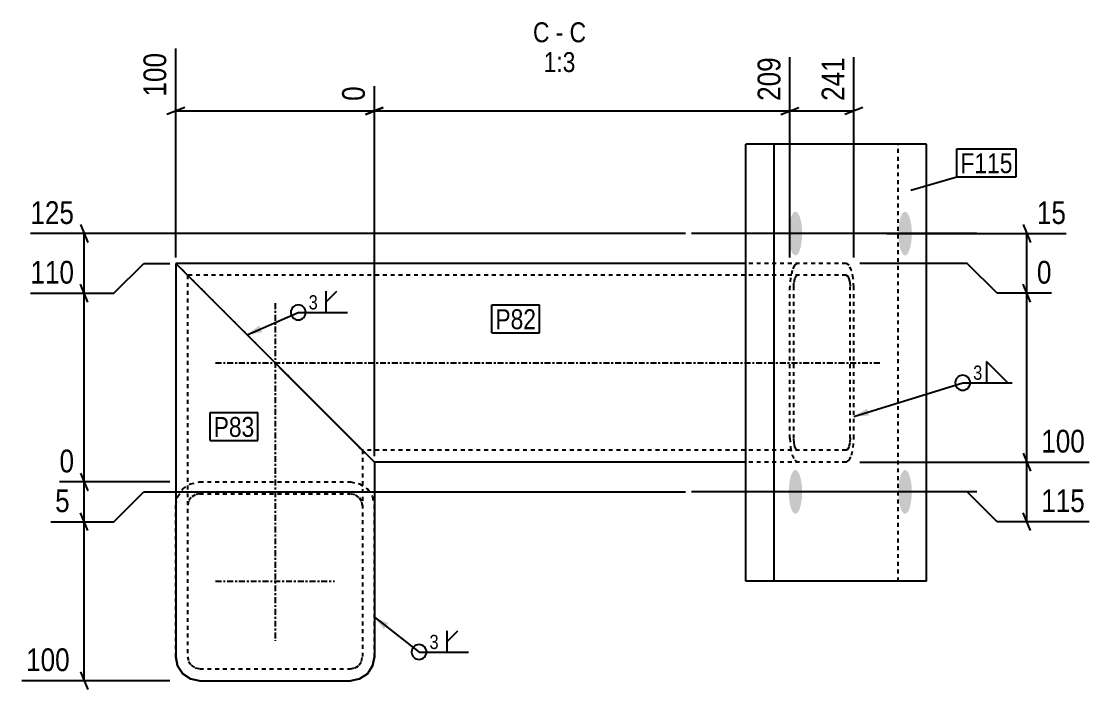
# Model space of a CAD drawing. Header units: millimetres. Extents: x 23 to 43451, y 3 to 765.
# Drawn here: x 7643 to 8180, y 7 to 343 of the extents above; entities that cross this region are included whole.
import ezdxf

# ---------------------------------------------------------------- set-up
doc = ezdxf.new("R2010")
doc.units = ezdxf.units.MM
doc.linetypes.add('DXK_LINE_DOT2', pattern=[3.9198, 1.9599, -1.9599])
doc.linetypes.add('DXK_LINE_DOT3', pattern=[5.9187, 2.979, -0.9799, 0.9799, -0.9799])
for name, color, linetype in [('MÅLSÆTNING', 7, 'Continuous'), ('STÅL', 7, 'Continuous'), ('TEKST', 7, 'Continuous')]:
    doc.layers.add(name, color=color, linetype=linetype)
doc.styles.add('Arial Narrow', font='ARIALN.TTF', dxfattribs={"height": 0.2})

msp = doc.modelspace()

# ---------------------------------------------------------------- hatches: boundary and pattern name
at = {"layer": 'STÅL', "linetype": 'Continuous'}
for points in [[(8028.86, 236.7), (8028.93, 238.98), (8029.15, 241.17), (8029.5, 243.16), (8029.97, 244.87), (8030.54, 246.22), (8031.19, 247.16), (8031.88, 247.64), (8032.58, 247.64), (8033.27, 247.16), (8033.92, 246.22), (8034.49, 244.87), (8034.96, 243.16), (8035.31, 241.17), (8035.53, 238.98), (8035.6, 236.7), (8035.53, 234.41), (8035.31, 232.22), (8034.96, 230.23), (8034.49, 228.52), (8033.92, 227.17), (8033.27, 226.24), (8032.58, 225.76), (8031.88, 225.76), (8031.19, 226.24), (8030.54, 227.17), (8029.97, 228.52), (8029.5, 230.23), (8029.15, 232.22), (8028.93, 234.41)], [(8084.05, 236.7), (8084.13, 238.98), (8084.34, 241.17), (8084.7, 243.16), (8085.17, 244.87), (8085.74, 246.22), (8086.38, 247.16), (8087.07, 247.64), (8087.78, 247.64), (8088.47, 247.16), (8089.11, 246.22), (8089.68, 244.87), (8090.15, 243.16), (8090.51, 241.17), (8090.72, 238.98), (8090.8, 236.7), (8090.72, 234.41), (8090.51, 232.22), (8090.15, 230.23), (8089.68, 228.52), (8089.11, 227.17), (8088.47, 226.24), (8087.78, 225.76), (8087.07, 225.76), (8086.38, 226.24), (8085.74, 227.17), (8085.17, 228.52), (8084.7, 230.23), (8084.34, 232.22), (8084.13, 234.41)], [(8028.86, 106.7), (8028.93, 108.98), (8029.15, 111.17), (8029.5, 113.16), (8029.97, 114.87), (8030.54, 116.22), (8031.19, 117.16), (8031.88, 117.64), (8032.58, 117.64), (8033.27, 117.16), (8033.92, 116.22), (8034.49, 114.87), (8034.96, 113.16), (8035.31, 111.17), (8035.53, 108.98), (8035.6, 106.7), (8035.53, 104.41), (8035.31, 102.22), (8034.96, 100.23), (8034.49, 98.52), (8033.92, 97.17), (8033.27, 96.24), (8032.58, 95.76), (8031.88, 95.76), (8031.19, 96.24), (8030.54, 97.17), (8029.97, 98.52), (8029.5, 100.23), (8029.15, 102.22), (8028.93, 104.41)], [(8084.05, 106.7), (8084.13, 108.98), (8084.34, 111.17), (8084.7, 113.16), (8085.17, 114.87), (8085.74, 116.22), (8086.38, 117.16), (8087.07, 117.64), (8087.78, 117.64), (8088.47, 117.16), (8089.11, 116.22), (8089.68, 114.87), (8090.15, 113.16), (8090.51, 111.17), (8090.72, 108.98), (8090.8, 106.7), (8090.72, 104.41), (8090.51, 102.22), (8090.15, 100.23), (8089.68, 98.52), (8089.11, 97.17), (8088.47, 96.24), (8087.78, 95.76), (8087.07, 95.76), (8086.38, 96.24), (8085.74, 97.17), (8085.17, 98.52), (8084.7, 100.23), (8084.34, 102.22), (8084.13, 104.41)]]:
    msp.add_hatch(color=4, dxfattribs=at).paths.add_polyline_path(points)
at = {"layer": 'TEKST', "linetype": 'Continuous'}
for points in [[(7763.83, 187.04), (7756.21, 185.74), (7762.32, 190.47)], [(8069.38, 145.07), (8061.66, 144.64), (8068.27, 148.65)], [(7825.01, 37.6), (7820.25, 43.7), (7827.32, 40.56)]]:
    msp.add_hatch(color=3, dxfattribs=at).paths.add_polyline_path(points)

# ---------------------------------------------------------------- linework, layer by layer
at = {"layer": 'MÅLSÆTNING', "color": 7, "linetype": 'Continuous'}
for p, q in [((7720.25, 224.7), (7720.25, 329.78)), ((8029.44, 224.7), (8029.44, 325.41)), ((8061.66, 224.7), (8061.66, 325.41)), ((7820.25, 124.7), (7820.25, 310.79)), ((7820.25, 124.7), (7820.25, 310.79)), ((7724.75, 300.17), (7715.75, 296.57)), ((7720.25, 298.37), (7820.25, 298.37)), ((7824.75, 300.17), (7815.75, 296.57)), ((7815.75, 296.57), (7824.75, 300.17)), ((7820.25, 298.37), (8029.44, 298.37)), ((8024.94, 296.57), (8033.94, 300.17)), ((8029.44, 298.37), (8061.66, 298.37)), ((8066.16, 300.17), (8057.16, 296.57)), ((7976.88, 236.7), (7647.11, 236.7)), ((7672.35, 241.2), (7675.95, 232.2)), ((7674.15, 206.7), (7674.15, 236.7)), ((8078.06, 236.7), (8168.44, 236.7)), ((8146.91, 241.2), (8150.51, 232.2)), ((8148.71, 206.7), (8148.71, 236.7)), ((7689.15, 206.7), (7704.15, 221.7)), ((7689.15, 206.7), (7704.15, 221.7)), ((7704.15, 221.7), (7717.25, 221.7)), ((7704.15, 221.7), (7717.25, 221.7)), ((8118.71, 221.7), (8064.66, 221.7)), ((8118.71, 221.7), (8064.66, 221.7)), ((8133.71, 206.7), (8118.71, 221.7)), ((8133.71, 206.7), (8118.71, 221.7)), ((7675.95, 202.2), (7672.35, 211.2)), ((7675.95, 202.2), (7672.35, 211.2)), ((8150.51, 202.2), (8146.91, 211.2)), ((8150.51, 202.2), (8146.91, 211.2)), ((7647.11, 206.7), (7689.15, 206.7)), ((7647.11, 206.7), (7689.15, 206.7)), ((7674.15, 111.7), (7674.15, 206.7)), ((8161.13, 206.7), (8133.71, 206.7)), ((8161.13, 206.7), (8133.71, 206.7)), ((8148.71, 121.7), (8148.71, 206.7)), ((8146.91, 126.2), (8150.51, 117.2)), ((8146.91, 126.2), (8150.51, 117.2)), ((8064.66, 121.7), (8180.12, 121.7)), ((8064.66, 121.7), (8180.12, 121.7)), ((8148.71, 91.7), (8148.71, 121.7)), ((7672.35, 116.2), (7675.95, 107.2)), ((7717.25, 111.7), (7661.74, 111.7)), ((7674.15, 91.7), (7674.15, 111.7)), ((7689.15, 91.7), (7704.15, 106.7)), ((7689.15, 91.7), (7704.15, 106.7)), ((7704.15, 106.7), (7976.88, 106.7)), ((7704.15, 106.7), (7976.88, 106.7)), ((8118.71, 106.7), (8071.4, 106.7)), ((8133.71, 91.7), (8118.71, 106.7)), ((7657.37, 91.7), (7689.15, 91.7)), ((7657.37, 91.7), (7689.15, 91.7)), ((7675.95, 87.2), (7672.35, 96.2)), ((7675.95, 87.2), (7672.35, 96.2)), ((7674.15, 11.7), (7674.15, 91.7)), ((8180.12, 91.7), (8133.71, 91.7)), ((8150.51, 87.2), (8146.91, 96.2)), ((7672.35, 16.2), (7675.95, 7.2)), ((7717.25, 11.7), (7642.74, 11.7))]:
    msp.add_line(p, q, dxfattribs=at)
at = {"layer": 'STÅL', "color": 2, "linetype": 'Continuous'}
for p, q in [((8007.22, 61.7), (8007.22, 281.7)), ((8098.16, 281.7), (8007.22, 281.7)), ((8021.5, 61.7), (8021.5, 281.7)), ((8098.16, 61.7), (8098.16, 281.7)), ((7720.25, 221.7), (7720.25, 221.7)), ((7720.25, 221.7), (7720.25, 23.7)), ((7720.25, 221.7), (7721.16, 220.78)), ((7720.26, 221.7), (7720.25, 221.7)), ((8007.22, 221.7), (7720.25, 221.7)), ((7721.16, 220.78), (7720.25, 221.7)), ((7721.16, 220.78), (7723.77, 218.18)), ((7723.77, 218.18), (7721.16, 220.78)), ((7723.77, 218.18), (7727.66, 214.29)), ((7732.25, 209.7), (7723.77, 218.18)), ((7808.25, 133.7), (7727.66, 214.29)), ((7732.25, 209.7), (7812.84, 129.11)), ((7808.25, 133.69), (7816.74, 125.21)), ((7816.73, 125.21), (7812.84, 129.11)), ((7819.33, 122.61), (7816.73, 125.21)), ((7816.74, 125.21), (7819.34, 122.61)), ((7820.25, 121.7), (7819.33, 122.61)), ((7819.34, 122.61), (7820.25, 121.69)), ((7820.25, 121.7), (7820.25, 121.69)), ((7820.25, 121.7), (7820.25, 121.7)), ((8007.22, 121.7), (7820.25, 121.7)), ((7820.25, 121.69), (7820.25, 23.7)), ((8098.16, 61.7), (8007.22, 61.7)), ((7720.25, 23.7), (7721.16, 19.11)), ((7721.16, 19.11), (7720.25, 23.7)), ((7819.34, 19.11), (7820.25, 23.7)), ((7820.25, 23.7), (7819.34, 19.11)), ((7721.16, 19.11), (7723.77, 15.21)), ((7723.77, 15.21), (7721.16, 19.11)), ((7816.74, 15.21), (7819.34, 19.11)), ((7819.34, 19.11), (7816.74, 15.21)), ((7723.77, 15.21), (7727.66, 12.61)), ((7727.66, 12.61), (7723.77, 15.21)), ((7727.66, 12.61), (7732.25, 11.7)), ((7732.25, 11.7), (7727.66, 12.61)), ((7732.25, 11.7), (7808.25, 11.7)), ((7732.25, 11.7), (7808.25, 11.7)), ((7808.25, 11.7), (7812.84, 12.61)), ((7812.84, 12.61), (7808.25, 11.7)), ((7812.84, 12.61), (7816.74, 15.21)), ((7816.74, 15.21), (7812.84, 12.61))]:
    msp.add_line(p, q, dxfattribs=at)
at = {"layer": 'STÅL', "color": 7, "linetype": 'DXK_LINE_DOT2'}
for p, q in [((8083.88, 61.7), (8083.88, 281.7)), ((7720.25, 221.7), (7720.25, 221.7)), ((7721.16, 220.79), (7720.25, 221.7)), ((7723.77, 218.19), (7721.16, 220.79)), ((7721.16, 220.79), (7721.17, 220.78)), ((8057.79, 221.7), (8007.22, 221.7)), ((8031.83, 220.78), (8030.57, 218.18)), ((8033.31, 221.7), (8031.83, 220.78)), ((8059.27, 220.78), (8057.79, 221.7)), ((8060.53, 218.18), (8059.27, 220.78)), ((7723.77, 218.19), (7812.84, 129.11)), ((7723.77, 218.19), (7723.77, 218.18)), ((7810.55, 131.4), (7726.25, 215.7)), ((7726.25, 215.7), (7726.25, 215.7)), ((7726.25, 215.7), (7726.25, 23.7)), ((7726.25, 215.7), (7726.26, 215.7)), ((8057.79, 215.7), (7726.25, 215.7)), ((7726.25, 215.7), (7726.71, 215.24)), ((7726.71, 215.24), (7728.01, 213.94)), ((8030.57, 218.18), (8029.74, 214.29)), ((8031.94, 213.94), (8032.57, 215.24)), ((8032.57, 215.24), (8033.31, 215.7)), ((8057.79, 215.7), (8058.53, 215.24)), ((8058.53, 215.24), (8059.16, 213.94)), ((8061.36, 214.29), (8060.53, 218.18)), ((8029.74, 214.29), (8029.44, 209.7)), ((8031.38, 209.7), (8031.52, 211.99)), ((8031.52, 211.99), (8031.94, 213.94)), ((8059.16, 213.94), (8059.58, 211.99)), ((8059.58, 211.99), (8059.73, 209.7)), ((8061.66, 209.7), (8061.36, 214.29)), ((7732.25, 209.7), (7732.25, 209.7)), ((8029.44, 133.7), (8029.44, 209.7)), ((8031.38, 133.7), (8031.38, 209.7)), ((8059.73, 133.7), (8059.73, 209.7)), ((8061.66, 133.7), (8061.66, 209.7)), ((7808.25, 133.69), (7808.25, 133.7)), ((7810.55, 131.4), (7814.25, 127.7)), ((7813.79, 128.15), (7810.55, 131.4)), ((7810.55, 131.4), (7814.25, 127.7)), ((7816.74, 125.21), (7812.84, 129.11)), ((7812.84, 129.11), (7812.84, 129.11)), ((8029.44, 133.7), (8029.74, 129.11)), ((8029.74, 129.11), (8030.57, 125.21)), ((8031.52, 131.4), (8031.38, 133.7)), ((8031.94, 129.45), (8031.52, 131.4)), ((8032.57, 128.15), (8031.94, 129.45)), ((8059.16, 129.45), (8058.53, 128.15)), ((8059.58, 131.4), (8059.16, 129.45)), ((8059.73, 133.7), (8059.58, 131.4)), ((8060.53, 125.21), (8061.36, 129.11)), ((8061.36, 129.11), (8061.66, 133.7)), ((7814.25, 127.69), (7813.79, 128.15)), ((7814.25, 127.7), (7813.79, 128.15)), ((7814.25, 127.69), (7814.25, 127.7)), ((7814.25, 127.7), (7814.25, 23.7)), ((7814.25, 127.7), (7814.25, 127.7)), ((8057.79, 127.7), (7814.25, 127.7)), ((7819.34, 122.61), (7816.74, 125.21)), ((8030.57, 125.21), (8031.83, 122.61)), ((8033.31, 127.7), (8032.57, 128.15)), ((8058.53, 128.15), (8057.79, 127.7)), ((8059.27, 122.61), (8060.53, 125.21)), ((7820.25, 121.7), (7819.34, 122.61)), ((7819.34, 122.61), (7819.34, 122.61)), ((7820.25, 121.7), (7820.25, 121.69)), ((8057.79, 121.7), (8007.22, 121.7)), ((8031.83, 122.61), (8033.31, 121.7)), ((8057.79, 121.7), (8059.27, 122.61)), ((7721.16, 104.29), (7723.77, 108.19)), ((7723.77, 108.19), (7727.66, 110.79)), ((7727.66, 110.79), (7732.25, 111.7)), ((7732.25, 111.7), (7808.25, 111.7)), ((7808.25, 111.7), (7812.84, 110.79)), ((7812.84, 110.79), (7816.74, 108.19)), ((7816.74, 108.19), (7819.34, 104.29)), ((7720.25, 99.7), (7721.16, 104.29)), ((7728.01, 103.94), (7726.71, 102)), ((7729.95, 105.24), (7728.01, 103.94)), ((7732.25, 105.7), (7729.95, 105.24)), ((7732.25, 105.7), (7808.25, 105.7)), ((7810.55, 105.24), (7808.25, 105.7)), ((7812.49, 103.94), (7810.55, 105.24)), ((7813.79, 102), (7812.49, 103.94)), ((7819.34, 104.29), (7820.25, 99.7)), ((7720.25, 23.7), (7720.25, 99.7)), ((7726.71, 102), (7726.25, 99.7)), ((7814.25, 99.7), (7813.79, 102)), ((7820.25, 23.7), (7820.25, 99.7)), ((7726.25, 23.7), (7726.71, 21.4)), ((7813.79, 21.4), (7814.25, 23.7)), ((7726.71, 21.4), (7728.01, 19.46)), ((7728.01, 19.46), (7729.95, 18.16)), ((7729.95, 18.16), (7732.25, 17.7)), ((7732.25, 17.7), (7808.25, 17.7)), ((7808.25, 17.7), (7810.55, 18.16)), ((7810.55, 18.16), (7812.49, 19.46)), ((7812.49, 19.46), (7813.79, 21.4))]:
    msp.add_line(p, q, dxfattribs=at)
at = {"layer": 'STÅL', "color": 4, "linetype": 'Continuous'}
for p, q in [((8068.4, 236.7), (7979.88, 236.7)), ((8123.59, 236.7), (8035.07, 236.7)), ((8068.4, 106.7), (7979.88, 106.7)), ((8123.59, 106.7), (8035.07, 106.7))]:
    msp.add_line(p, q, dxfattribs=at)
at = {"layer": 'STÅL', "color": 7, "linetype": 'DXK_LINE_DOT3'}
for p, q in [((7770.25, 201.7), (7770.25, 31.7)), ((7740.25, 171.7), (8075.55, 171.7)), ((7740.25, 61.7), (7800.25, 61.7))]:
    msp.add_line(p, q, dxfattribs=at)
at = {"layer": 'TEKST', "color": 3, "linetype": 'Continuous'}
for p, q in [((7796.02, 202.37), (7796.02, 207.73)), ((7796.02, 202.37), (7801.38, 207.73)), ((7796.02, 197.01), (7796.02, 202.37)), ((7756.21, 185.74), (7781.91, 197.01)), ((8061.66, 144.64), (8116.46, 161.61)), ((7820.25, 43.7), (7842.76, 26.13)), ((7856.86, 31.49), (7856.86, 36.85)), ((7856.86, 31.49), (7862.22, 36.85)), ((7856.86, 26.13), (7856.86, 31.49))]:
    msp.add_line(p, q, dxfattribs=at)
for centre in [(7781.91, 197.01), (8116.46, 161.61), (7842.76, 26.13)]:
    msp.add_arc(centre, 3.75, 90, 270, dxfattribs=at)

# ---------------------------------------------------------------- wipeouts: each hides what was drawn before it
at = {"color": 0, "linetype": 'Continuous'}
for points in [[(7908.41, 332.96), (7908.41, 343.46), (7900.1, 343.46), (7900.1, 332.96)], [(7915.38, 332.96), (7915.38, 343.46), (7911.56, 343.46), (7911.56, 332.96)], [(7926.84, 332.96), (7926.84, 343.46), (7918.53, 343.46), (7918.53, 332.96)], [(7921.47, 317.96), (7921.47, 328.46), (7905.47, 328.46), (7905.47, 317.96)]]:
    msp.add_wipeout(points, dxfattribs=at).dxf.layer = 'TEKST'
at = {"color": 0}
for points in [[(8141.53, 267.08), (8141.53, 277.58), (8115.31, 277.58), (8115.31, 267.08)], [(7901.64, 188.58), (7901.64, 199.08), (7881.18, 199.08), (7881.18, 188.58)], [(8126.89, 162.51), (8126.89, 171.21), (8121.11, 171.21), (8121.11, 162.51)], [(7853.18, 27.03), (7853.18, 35.73), (7847.41, 35.73), (7847.41, 27.03)]]:
    msp.add_wipeout(points, dxfattribs=at).dxf.layer = 'TEKST'

# ---------------------------------------------------------------- next in the draw order: linework, layer by layer
at = {"layer": 'TEKST', "color": 3, "linetype": 'Continuous'}
for p, q in [((8139.14, 161.61), (8128.43, 172.32)), ((8128.43, 172.32), (8128.43, 161.61)), ((8116.46, 161.61), (8141.29, 161.61)), ((8128.43, 161.61), (8139.14, 161.61)), ((7842.76, 26.13), (7867.58, 26.13))]:
    msp.add_line(p, q, dxfattribs=at)
for centre in [(8116.46, 161.61), (7842.76, 26.13)]:
    msp.add_arc(centre, 3.75, 270, 90, dxfattribs=at)

# ---------------------------------------------------------------- next in the draw order: texts
at = {"layer": 'TEKST', "color": 3, "linetype": 'Continuous', "style": 'Arial Narrow'}
for s, height, p in [('C', 10.02, (7900.1, 332.96)), ('C', 10.02, (7918.53, 332.96)), ('-', 10.02, (7911.56, 332.96)), ('1:3', 10.021, (7905.47, 317.96))]:
    msp.add_text(s, height=height, dxfattribs=at).set_placement(p)
at = {"layer": 'TEKST', "color": 3, "style": 'Arial Narrow'}
for p in [(8121.71, 163.11), (7848.01, 27.63)]:
    msp.add_text('3', height=7.16, dxfattribs=at).set_placement(p)

# ---------------------------------------------------------------- next in the draw order: wipeouts: each hides what was drawn before it
at = {"color": 0, "linetype": 'Continuous'}
for points in [[(7717.85, 330), (7701.05, 330), (7701.05, 303.26), (7717.85, 303.26)], [(8027.04, 327.81), (8010.24, 327.81), (8010.24, 301.07), (8027.04, 301.07)], [(8059.26, 327.81), (8042.46, 327.81), (8042.46, 301.07), (8059.26, 301.07)], [(7817.85, 313.19), (7801.05, 313.19), (7801.05, 301.07), (7817.85, 301.07)], [(7671.45, 239.1), (7671.45, 255.9), (7644.71, 255.9), (7644.71, 239.1)], [(8170.84, 239.1), (8170.84, 255.9), (8151.41, 255.9), (8151.41, 239.1)], [(7671.45, 209.1), (7671.45, 225.9), (7644.71, 225.9), (7644.71, 209.1)], [(8163.53, 209.1), (8163.53, 225.9), (8151.41, 225.9), (8151.41, 209.1)], [(8180.34, 124.1), (8180.34, 140.9), (8153.6, 140.9), (8153.6, 124.1)], [(7671.45, 114.1), (7671.45, 130.9), (7659.34, 130.9), (7659.34, 114.1)], [(7669.27, 94.1), (7669.27, 110.9), (7657.15, 110.9), (7657.15, 94.1)], [(8180.34, 94.1), (8180.34, 110.9), (8153.6, 110.9), (8153.6, 94.1)], [(7669.27, 14.1), (7669.27, 30.9), (7642.53, 30.9), (7642.53, 14.1)]]:
    msp.add_wipeout(points, dxfattribs=at).dxf.layer = 'MÅLSÆTNING'
at = {"color": 0}
for points in [[(8141.53, 267.08), (8141.53, 277.58), (8115.31, 277.58), (8115.31, 267.08)], [(7792.33, 197.91), (7792.33, 206.61), (7786.56, 206.61), (7786.56, 197.91)], [(7901.64, 188.58), (7901.64, 199.08), (7881.18, 199.08), (7881.18, 188.58)], [(7759.81, 134.37), (7759.81, 144.87), (7739.35, 144.87), (7739.35, 134.37)]]:
    msp.add_wipeout(points, dxfattribs=at).dxf.layer = 'TEKST'

# ---------------------------------------------------------------- next in the draw order: linework, layer by layer
at = {"layer": 'MÅLSÆTNING', "color": 7, "linetype": 'Continuous'}
for p, q in [((8029.44, 224.7), (8029.44, 325.41)), ((8024.94, 296.57), (8033.94, 300.17)), ((7672.35, 116.2), (7675.95, 107.2)), ((7717.25, 111.7), (7661.74, 111.7))]:
    msp.add_line(p, q, dxfattribs=at)
at = {"layer": 'TEKST', "color": 7, "linetype": 'Continuous'}
for p, q in [((8113.51, 279.38), (8143.33, 279.38)), ((8113.51, 265.28), (8113.51, 279.38)), ((8143.33, 265.28), (8143.33, 279.38)), ((8090.32, 258.46), (8113.51, 265.28)), ((8113.51, 265.28), (8143.33, 265.28)), ((7879.38, 200.88), (7903.44, 200.88)), ((7879.38, 186.78), (7879.38, 200.88)), ((7903.44, 186.78), (7903.44, 200.88)), ((7879.38, 186.78), (7903.44, 186.78))]:
    msp.add_line(p, q, dxfattribs=at)
at = {"layer": 'TEKST', "color": 3, "linetype": 'Continuous'}
msp.add_line((7781.91, 197.01), (7806.73, 197.01), dxfattribs=at)
msp.add_arc((7781.91, 197.01), 3.75, 270, 90, dxfattribs=at)

# ---------------------------------------------------------------- next in the draw order: texts
at = {"layer": 'MÅLSÆTNING', "color": 3, "linetype": 'Continuous', "style": 'Arial Narrow'}
for s, height, p in [('100', 11.453, (7715.45, 305.66)), ('209', 11.453, (8024.64, 303.47)), ('241', 11.453, (8056.86, 303.47)), ('0', 11.45, (7815.45, 303.47))]:
    msp.add_text(s, height=height, rotation=90.0002, dxfattribs=at).set_placement(p)
for s, height, p in [('125', 11.453, (7647.11, 241.5)), ('15', 11.453, (8153.81, 241.5)), ('110', 11.453, (7647.11, 211.5)), ('0', 11.45, (8153.81, 211.5)), ('100', 11.453, (8156, 126.5)), ('0', 11.45, (7661.74, 116.5)), ('5', 11.45, (7659.55, 96.5)), ('115', 11.453, (8156, 96.5)), ('100', 11.453, (7644.93, 16.5))]:
    msp.add_text(s, height=height, dxfattribs=at).set_placement(p)
at = {"layer": 'TEKST', "color": 3, "style": 'Arial Narrow'}
for s, height, p in [('F115', 10.021, (8115.31, 267.08)), ('3', 7.16, (7787.16, 198.51)), ('P82', 10.021, (7881.18, 188.58))]:
    msp.add_text(s, height=height, dxfattribs=at).set_placement(p)

# ---------------------------------------------------------------- next in the draw order: wipeouts: each hides what was drawn before it
at = {"color": 0}
msp.add_wipeout([(7759.81, 134.37), (7759.81, 144.87), (7739.35, 144.87), (7739.35, 134.37)], dxfattribs=at).dxf.layer = 'TEKST'

# ---------------------------------------------------------------- next in the draw order: linework, layer by layer
at = {"layer": 'TEKST', "color": 7, "linetype": 'Continuous'}
for p, q in [((7737.55, 146.67), (7761.61, 146.67)), ((7737.55, 132.57), (7737.55, 146.67)), ((7761.61, 132.57), (7761.61, 146.67)), ((7737.55, 132.57), (7761.61, 132.57))]:
    msp.add_line(p, q, dxfattribs=at)

# ---------------------------------------------------------------- next in the draw order: texts
at = {"layer": 'TEKST', "color": 3, "style": 'Arial Narrow'}
msp.add_text('P83', height=10.021, dxfattribs=at).set_placement((7739.35, 134.37))

doc.saveas('drawing.dxf')
